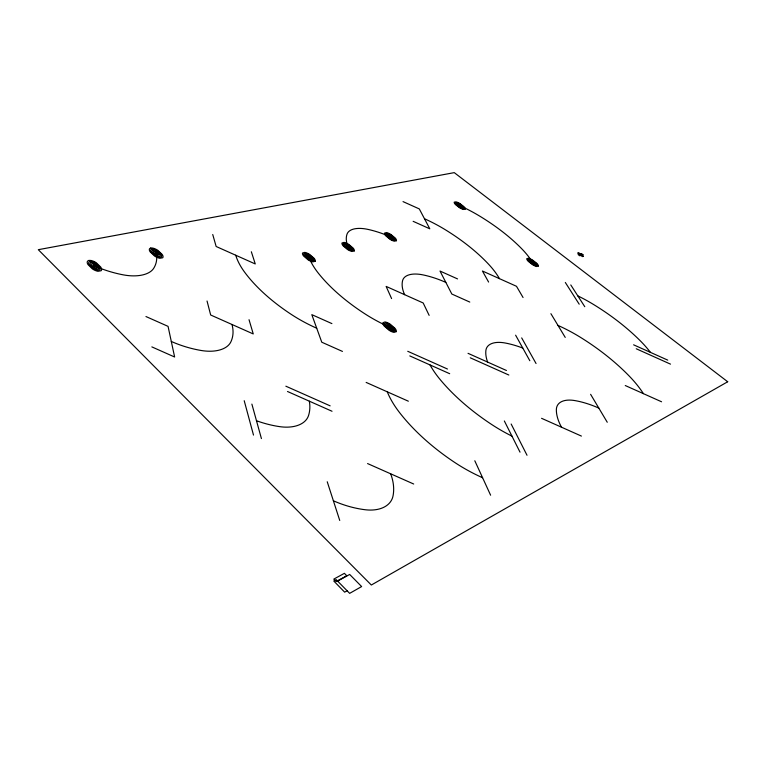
<?xml version="1.0" encoding="UTF-8"?>
<svg xmlns="http://www.w3.org/2000/svg" width="766" height="766" viewBox="0 0 766 766"><rect width="100%" height="100%" fill="white"/><g stroke="black" fill="none" stroke-linecap="round" stroke-linejoin="round"><path stroke-width="1.15" d="M347.094 590.787L344.662 592.156L333.765 581.001L336.217 579.661L349.65 593.363L361.638 586.565L349.669 574.452L337.624 581.059M580.829 255.423L581.873 255.097L580.35 253.862M579.201 254.197L580.255 253.862M367.575 463.564L413.697 484.016M366.148 382.416L408.355 401.202M145.952 316.54L168.06 326.364L174.629 357.004L151.85 346.893M285.852 386.188L330.146 405.856M287.518 391.493L332.023 411.256M468.026 353.327L506.431 370.485M470.267 357.799L508.835 375.024M407.751 351.297L447.468 369.02M409.791 355.912L449.69 373.703M331.898 323.597L311.8 314.635L321.777 342.21L342.44 351.412M541.572 418.313L581.413 436.084M413.142 221.326L429.783 228.804L419.308 208.927L403.031 201.611M633.606 344.815L667.741 360.125M636.24 348.769L670.509 364.137M457.551 278.91L440.01 271.049L451.825 294.029L469.788 302.072M625.267 385.537L661.565 401.777M570.775 284.933L584.774 306.706M565.327 282.482L579.201 304.198M550.907 313.687L565.231 337.404M590.605 394.308L607.256 422.257M523.054 297.505L516.495 286.293L482.427 271.011L488.593 282.051M521.684 337.902L536.047 363.515M515.614 335.182L529.823 360.729M511.152 424.01L527.018 455.272M504.344 420.974L520.018 452.16M429.142 315.372L423.186 302.982L386.121 286.398L391.598 298.587M474.805 460.768L490.613 495.209M327.235 481.757L339.74 520.449M251.344 251.765L255.26 263.954L216.146 246.489L212.737 234.511M249.027 319.7L253.259 333.947L210.669 314.998L207.04 301.009M251.88 404.103L261.417 438.583M244.21 400.704L253.498 435.078M532.571 262.374A86.165 39.143 24.9 0 0 521.34 248.366A133.724 62.352 24.1 0 0 480.11 216.366A85.572 38.587 24.5 0 0 459.734 205.642M499.47 278.652A90.417 43.068 24.2 0 0 488.162 263.772A140.638 68.768 23.3 0 0 445.726 229.992A89.794 42.417 23.7 0 0 424.488 218.75M650.43 352.37A91.939 43.566 28.7 0 0 639.84 340.363A142.553 69.85 28.2 0 0 593.918 304.715A91.087 43.011 28.2 0 0 577.794 295.858M643.421 393.657A97.655 49.081 29.2 0 0 629.24 376.077A151.687 79.013 28.6 0 0 580.925 337.624A96.688 48.411 28.5 0 0 557.983 325.406M390.478 236.895A58.944 28.543 23 0 0 368.063 229.417A27.394 12.984 22.8 0 0 347.036 234.137A57.574 27.298 23.6 0 0 348.137 246.939M445.85 282.405A60.562 30.286 24.9 0 0 423.043 274.898A28.112 13.769 24.6 0 0 402.571 280.71A59.164 28.897 25.4 0 0 404.659 294.69M522.776 348.061A63.415 32.775 28.1 0 0 505.407 343.044A29.376 14.889 27.6 0 0 485.874 350.579A61.96 31.186 28.4 0 0 487.626 362.079M598.821 408.106A66.297 34.729 31 0 0 574.998 400.608A30.64 15.77 30.3 0 0 556.365 409.705A64.756 32.967 31.1 0 0 561.507 427.198M308.87 257.127A92.504 44.993 23.5 0 0 318.666 273.586A136.54 65.043 24.4 0 0 364.626 313.658A93.155 45.711 24 0 0 389.597 327.168M316.722 328.231A97.225 49.369 22.2 0 1 290.85 314.127A142.237 70.156 22.8 0 1 244.747 272.342A96.593 48.536 21.7 0 1 235.717 255.222M511.956 436.122A99.302 51.198 28.4 0 1 492.059 424.747A145.435 72.55 28.5 0 1 439.99 379.361A98.345 50.46 27.8 0 1 430.032 364.942M482.59 477.735A105.172 57.613 28.3 0 1 454.037 461.994A153.765 81.359 28.4 0 1 399.708 412.769A104.109 56.722 27.5 0 1 387.261 391.809M94.39 265.85A68.672 35.131 15.8 0 0 123.297 274.86A33.254 17.436 15.6 0 0 153.727 268.253A70.979 36.778 14.7 0 0 156.187 253.153M171.297 341.454A70.453 38.903 17.7 0 0 201.104 350.474A34.135 19.341 17.8 0 0 230.949 341.693A72.77 40.895 16.5 0 0 231.974 324.478M256.476 420.726A72.531 42.724 20.5 0 0 279.466 426.614A35.188 21.276 20.8 0 0 308.554 415.488A74.838 45.108 19.3 0 0 309.33 401.183M333.382 500.782A75.269 46.774 24.4 0 0 364.98 509.716A36.596 23.315 25.2 0 0 393.044 495.841A77.586 49.637 23.3 0 0 390.65 473.8M158.907 254.369L157.652 255.202L155.536 254.293L153.774 252.636L153.554 251.344L156.829 252.014L158.907 254.369M157.547 253.757C154.426 255.088 154.655 249.639 157.547 253.757M97.253 267.123L97.1 267.794L95.827 268.023L93.596 267.075L91.815 265.323L91.681 263.944L92.964 263.686L95.185 264.634L97.253 267.123M95.827 266.491C92.427 267.966 92.916 262.087 95.827 266.491M538.383 266.013L536.765 266.52A5.324 2.327 26.5 0 1 534.706 265.831A8.321 3.629 26.5 0 1 532.581 264.701L528.291 261.359A8.321 3.629 26.5 0 1 527.152 259.942A5.64 2.461 26.4 0 1 526.759 258.669L528.416 258.257A5.324 2.336 26.4 0 1 530.455 258.946A8.359 3.667 26.4 0 1 532.571 260.067L536.851 263.389A8.369 3.677 26.5 0 1 537.991 264.806A5.333 2.336 26.5 0 1 538.383 266.013M537.215 265.285L535.922 265.687A4.261 1.867 26.5 0 1 534.275 265.132A6.664 2.911 26.5 0 1 532.581 264.232L529.143 261.56A6.655 2.911 26.5 0 1 528.243 260.43A4.519 1.972 26.4 0 1 527.918 259.406L529.239 259.08A4.261 1.867 26.4 0 1 530.876 259.626A6.683 2.93 26.4 0 1 532.571 260.526L535.989 263.188A6.693 2.94 26.5 0 1 536.909 264.318A4.27 1.867 26.5 0 1 537.215 265.285M536.056 264.557L535.08 264.854A3.198 1.398 26.5 0 1 533.854 264.442A4.998 2.183 26.5 0 1 532.571 263.772L530.005 261.761A4.998 2.183 26.5 0 1 529.325 260.909A3.39 1.484 26.5 0 1 529.086 260.153L530.072 259.904A3.198 1.398 26.4 0 1 531.298 260.316A5.008 2.193 26.4 0 1 532.571 260.986L535.137 262.987A5.017 2.202 26.5 0 1 535.827 263.839A3.198 1.398 26.5 0 1 536.056 264.557M534.898 263.83C528.119 263.351 530.398 257.299 534.898 263.83M533.73 263.102L531.413 261.637L533.73 263.102M396.3 331.63L394.04 332.387A6.358 3.342 24 0 1 391.512 331.582A9.939 5.199 24 0 1 389.004 330.223L384.216 326.067A9.929 5.19 24 0 1 383.086 324.267A6.348 3.323 23.9 0 1 382.904 322.716L385.02 321.94A6.76 3.552 23.8 0 1 387.692 322.792A9.996 5.257 23.8 0 1 390.181 324.142L394.95 328.269A10.006 5.266 23.9 0 1 396.089 330.069A6.377 3.351 24 0 1 396.3 331.63M394.959 330.74L393.15 331.343A5.084 2.671 24 0 1 391.129 330.701A7.957 4.165 24 0 1 389.118 329.61L385.298 326.287A7.947 4.156 24 0 1 384.388 324.851A5.084 2.662 23.9 0 1 384.245 323.606L385.94 322.984A5.41 2.834 23.8 0 1 388.065 323.664A7.995 4.203 23.8 0 1 390.066 324.746L393.877 328.049A7.995 4.203 23.9 0 1 394.796 329.495A5.103 2.681 24 0 1 394.959 330.74M393.619 329.849L392.259 330.299A3.82 2.001 24 0 1 390.746 329.811A5.965 3.131 24 0 1 389.243 328.997L386.37 326.507A5.965 3.121 24 0 1 385.691 325.426A3.811 2.001 23.9 0 1 385.576 324.497L386.849 324.028A4.05 2.126 23.9 0 1 388.448 324.535A5.994 3.15 23.9 0 1 389.942 325.349L392.814 327.829A5.994 3.15 23.9 0 1 393.494 328.911A3.82 2.011 24 0 1 393.619 329.849M392.278 328.949L389.358 328.384L386.916 325.387L389.827 325.952L392.278 328.949M390.928 328.059C386.983 327.963 388.956 324.162 390.928 328.059M465.24 209.08L463.545 209.472A5.132 2.174 24.5 0 1 461.534 208.773A8.024 3.399 24.5 0 1 459.495 207.701L455.492 204.579A8.024 3.39 24.5 0 1 454.487 203.287A5.439 2.308 24.5 0 1 454.219 202.147L455.942 201.851A5.132 2.174 24.4 0 1 457.944 202.53A8.062 3.428 24.4 0 1 459.973 203.603L463.957 206.705A8.072 3.428 24.4 0 1 464.972 207.998A5.142 2.183 24.5 0 1 465.24 209.08M464.139 208.4L462.779 208.706A4.108 1.743 24.5 0 1 461.17 208.151A6.425 2.719 24.5 0 1 459.543 207.289L456.335 204.8A6.415 2.719 24.5 0 1 455.54 203.756A4.357 1.848 24.5 0 1 455.32 202.846L456.699 202.607A4.108 1.743 24.4 0 1 458.298 203.153A6.444 2.738 24.4 0 1 459.926 204.005L463.114 206.494A6.454 2.738 24.5 0 1 463.928 207.529A4.117 1.743 24.5 0 1 464.139 208.4M463.037 207.71L462.013 207.94A3.083 1.302 24.5 0 1 460.806 207.519A4.816 2.039 24.5 0 1 459.59 206.877L457.187 205.01A4.816 2.039 24.5 0 1 456.584 204.235A3.265 1.388 24.5 0 1 456.421 203.545L457.455 203.363A3.083 1.302 24.4 0 1 458.662 203.775A4.835 2.049 24.4 0 1 459.878 204.417L462.271 206.284A4.835 2.049 24.5 0 1 462.875 207.059A3.083 1.312 24.5 0 1 463.037 207.71M461.936 207.021C455.339 206.475 457.857 200.931 461.936 207.021M460.835 206.332L458.623 204.943L460.835 206.332M396.424 240.725L394.423 241.204A5.649 2.624 23.3 0 1 392.182 240.457A8.819 4.089 23.3 0 1 389.951 239.279L385.71 235.784A8.819 4.079 23.2 0 1 384.714 234.31A5.64 2.614 23.2 0 1 384.542 233.084L386.418 232.577A6.004 2.786 23.1 0 1 388.783 233.362A8.866 4.127 23.1 0 1 390.995 234.54L395.227 238.015A8.876 4.136 23.2 0 1 396.242 239.48A5.659 2.633 23.2 0 1 396.424 240.725M395.237 239.959L393.628 240.342A4.519 2.097 23.3 0 1 391.838 239.748A7.066 3.275 23.3 0 1 390.057 238.8L386.667 236.005A7.057 3.265 23.2 0 1 385.863 234.827A4.51 2.087 23.2 0 1 385.729 233.85L387.232 233.439A4.797 2.231 23.1 0 1 389.118 234.07A7.095 3.294 23.1 0 1 390.89 235.009L394.279 237.795A7.095 3.303 23.2 0 1 395.084 238.963A4.529 2.107 23.2 0 1 395.237 239.959M394.04 239.193L392.843 239.48A3.39 1.57 23.2 0 1 391.503 239.03A5.295 2.461 23.2 0 1 390.162 238.322L387.615 236.225A5.295 2.451 23.2 0 1 387.012 235.344A3.39 1.57 23.2 0 1 386.916 234.607L388.036 234.3A3.6 1.676 23.1 0 1 389.454 234.779A5.314 2.47 23.1 0 1 390.784 235.478L393.331 237.565A5.314 2.47 23.2 0 1 393.935 238.446A3.39 1.58 23.2 0 1 394.04 239.193M392.853 238.427L390.267 237.843L388.171 235.861C388.649 233.936 392.135 236.771 392.786 237.929L392.853 238.427M391.665 237.661L389.291 236.139L391.665 237.661M354.265 250.932L352.092 251.459A5.898 2.844 22.3 0 1 349.736 250.693A9.211 4.424 22.3 0 1 347.429 249.448L343.101 245.79A9.202 4.424 22.3 0 1 342.124 244.249A5.889 2.825 22.2 0 1 342.019 242.946L344.058 242.391A6.262 3.016 22.1 0 1 346.538 243.215A9.259 4.472 22.1 0 1 348.836 244.44L353.155 248.079A9.269 4.481 22.1 0 1 354.141 249.63A5.908 2.853 22.2 0 1 354.265 250.932M353.04 250.137L351.297 250.559A4.72 2.269 22.3 0 1 349.42 249.936A7.373 3.543 22.3 0 1 347.572 248.95L344.106 246.02A7.363 3.543 22.2 0 1 343.321 244.785A4.711 2.26 22.2 0 1 343.245 243.751L344.872 243.301A5.008 2.413 22.1 0 1 346.854 243.952A7.401 3.571 22.1 0 1 348.693 244.938L352.149 247.849A7.411 3.581 22.2 0 1 352.944 249.094A4.72 2.279 22.2 0 1 353.04 250.137M351.814 249.333L350.502 249.649A3.533 1.704 22.3 0 1 349.095 249.189A5.534 2.662 22.3 0 1 347.716 248.443L345.112 246.25A5.534 2.662 22.2 0 1 344.528 245.321A3.533 1.704 22.2 0 1 344.461 244.546L345.686 244.21A3.763 1.81 22.1 0 1 347.18 244.699A5.553 2.681 22.1 0 1 348.559 245.436L351.144 247.629A5.553 2.681 22.2 0 1 351.738 248.548A3.543 1.704 22.2 0 1 351.814 249.333M350.589 248.538L347.85 247.945L345.734 245.857C346.309 243.827 349.89 246.748 350.541 248.012L350.589 248.538M349.363 247.734C345.734 247.571 347.563 244.335 349.363 247.734M315.171 261.302L312.834 261.867A6.138 3.054 21.3 0 1 310.374 261.072A9.585 4.759 21.3 0 1 307.98 259.779L303.575 255.959A9.585 4.749 21.3 0 1 302.618 254.341A6.128 3.045 21.2 0 1 302.589 252.971L304.782 252.378A6.521 3.246 21.1 0 1 307.377 253.22A9.642 4.807 21.1 0 1 309.751 254.504L314.146 258.305A9.652 4.816 21.1 0 1 315.113 259.923A6.157 3.064 21.2 0 1 315.171 261.302M313.907 260.469L312.04 260.919A4.912 2.442 21.3 0 1 310.067 260.277A7.67 3.811 21.3 0 1 308.162 259.253L304.638 256.189A7.67 3.811 21.2 0 1 303.872 254.896A4.902 2.432 21.2 0 1 303.843 253.805L305.596 253.326A5.218 2.595 21.1 0 1 307.673 254.006A7.708 3.84 21.1 0 1 309.579 255.021L313.093 258.065A7.717 3.849 21.1 0 1 313.869 259.368A4.922 2.451 21.2 0 1 313.907 260.469M312.652 259.636L311.245 259.971A3.686 1.829 21.2 0 1 309.77 259.492A5.755 2.863 21.3 0 1 308.334 258.716L305.701 256.428A5.755 2.863 21.2 0 1 305.117 255.451A3.677 1.829 21.2 0 1 305.098 254.638L306.419 254.274A3.916 1.944 21.1 0 1 307.97 254.781A5.783 2.882 21.1 0 1 309.397 255.547L312.04 257.836A5.783 2.882 21.1 0 1 312.614 258.812A3.686 1.838 21.2 0 1 312.652 259.636M311.389 258.793L308.516 258.19L306.352 255.471L309.225 256.074L311.389 258.793M310.125 257.96C306.323 257.836 308.363 254.379 310.125 257.96M152.903 250.061L152.243 250.444A4.079 2.116 16.7 0 0 152.099 251.325A6.387 3.313 16.8 0 0 152.568 252.378L155.211 254.867A6.387 3.313 16.8 0 0 156.743 255.71A4.089 2.126 16.7 0 0 158.39 256.227L160.123 255.921A4.347 2.26 16.7 0 0 160.276 254.973A6.415 3.342 16.6 0 0 159.797 253.919L157.154 251.44A6.415 3.332 16.6 0 0 155.632 250.606A4.089 2.126 16.6 0 0 153.995 250.089L152.903 250.061M727.7 381.755L371.328 585.023L38.3 249.687L454.267 172.637L727.7 381.755M151.812 249.036L150.931 249.544A5.439 2.815 16.7 0 0 150.73 250.721A8.512 4.404 16.8 0 0 151.362 252.119L154.885 255.442A8.512 4.414 16.8 0 0 156.934 256.562A5.448 2.834 16.8 0 0 159.127 257.261L161.444 256.849A5.802 3.016 16.7 0 0 161.636 255.585A8.57 4.452 16.6 0 0 160.994 254.178L157.48 250.875A8.56 4.452 16.6 0 0 155.441 249.764A5.458 2.825 16.6 0 0 153.257 249.074L151.812 249.036M150.73 248.012L149.619 248.644A6.798 3.524 16.7 0 0 149.37 250.109A10.628 5.496 16.8 0 0 150.155 251.861L154.55 256.016A10.628 5.515 16.8 0 0 157.116 257.414A6.808 3.533 16.8 0 0 159.864 258.286L162.756 257.769A7.258 3.773 16.7 0 0 162.995 256.189A10.714 5.582 16.6 0 0 162.191 254.436L157.806 250.31A10.714 5.563 16.5 0 0 155.259 248.921A6.817 3.533 16.6 0 0 152.53 248.05L150.73 248.012M346.768 575.745L336.188 581.557L333.794 579.106L344.394 573.332L346.768 575.745M91.077 262.585L90.321 262.997A4.337 2.308 14.7 0 0 90.091 263.935A6.779 3.6 14.7 0 0 90.522 265.055L93.203 267.688A6.779 3.61 14.8 0 0 94.802 268.569A4.337 2.308 14.7 0 0 96.545 269.115L98.46 268.77A4.615 2.461 14.6 0 0 98.69 267.765A6.817 3.639 14.6 0 0 98.249 266.645L95.578 264.021A6.817 3.629 14.5 0 0 93.988 263.15A4.347 2.308 14.6 0 0 92.246 262.604L91.077 262.585M89.967 261.503L88.971 262.039A5.774 3.064 14.7 0 0 88.664 263.303A9.029 4.797 14.8 0 0 89.239 264.787L92.801 268.301A9.039 4.807 14.8 0 0 94.936 269.479A5.783 3.083 14.7 0 0 97.272 270.207L99.81 269.747A6.157 3.284 14.6 0 0 100.126 268.397A9.096 4.855 14.5 0 0 99.532 266.903L95.97 263.418A9.096 4.845 14.5 0 0 93.854 262.25A5.793 3.083 14.6 0 0 91.537 261.522L89.967 261.503M88.866 260.421L87.621 261.091A7.22 3.83 14.7 0 0 87.228 262.661A11.279 5.984 14.8 0 0 87.946 264.529L92.399 268.914A11.289 6.004 14.8 0 0 95.07 270.388A7.229 3.849 14.7 0 0 97.991 271.298L101.169 270.724A7.698 4.108 14.6 0 0 101.552 269.038A11.385 6.08 14.5 0 0 100.815 267.171L96.363 262.815A11.385 6.061 14.5 0 0 93.72 261.35A7.248 3.849 14.5 0 0 90.828 260.45L88.866 260.421M583.443 256.284L582.399 256.61L577.641 253.01L578.684 252.684L583.443 256.284M582.955 254.724L579.68 255.758L578.11 254.561L581.394 253.536L582.955 254.724"/></g></svg>
